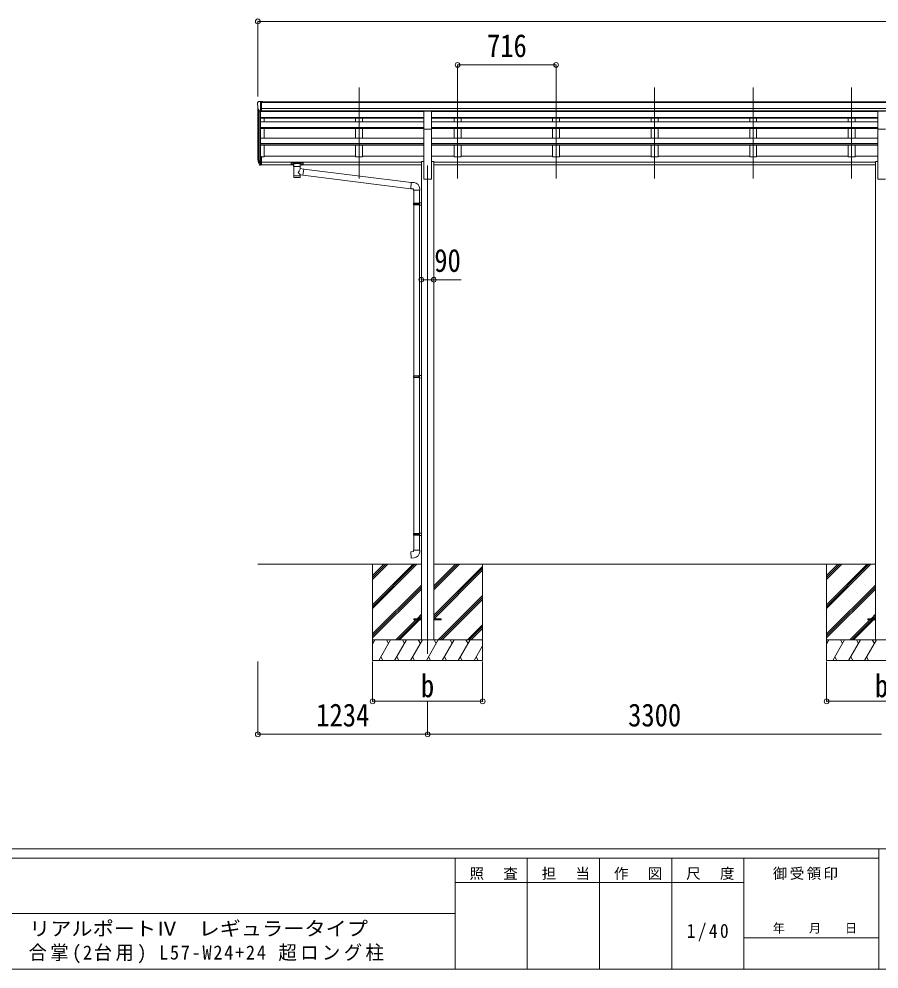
# Model space of a CAD drawing. Units: millimetres at full size. Extents: x -9783 to 33769, y -6828 to 6752.
# Drawn here: x 36 to 6287, y -6828 to 81 of the extents above; entities that cross this region are included whole.
import ezdxf
from ezdxf.enums import TextEntityAlignment as Align

# ---------------------------------------------------------------- set-up
doc = ezdxf.new("R2010")
doc.units = ezdxf.units.MM
doc.header["$LTSCALE"] = 35
doc.header["$PDMODE"] = 32
doc.header["$PDSIZE"] = 35
for name, color, linetype, lineweight in [('0-0_0', 7, 'Continuous', 9), ('0-1_本体', 4, 'Continuous', 9), ('0-2_部品', 7, 'Continuous', 9), ('0-8_PARTS2', 2, 'Continuous', 9), ('0-A_寸法', 6, 'Continuous', 9), ('F-0_240', 7, 'Continuous', 9)]:
    doc.layers.add(name, color=color, linetype=linetype, lineweight=lineweight)
doc.styles.add('ＭＳ ゴシック', font='')
doc.styles.get('ＭＳ ゴシック').set_extended_font_data('MS Gothic')

msp = doc.modelspace()

# ---------------------------------------------------------------- linework, layer by layer
at = {"layer": '0-0_0'}
for p, q in [((1772.2, -3884.99), (2961, -3884.99)), ((2606.2, -3884.99), (2606.2, -4584.99)), ((2606.2, -4179.17), (2900.38, -3884.99)), ((2606.2, -4193.31), (2914.53, -3884.99)), ((2606.2, -4207.45), (2928.67, -3884.99)), ((2606.2, -3995.32), (2716.54, -3884.99)), ((2606.2, -3981.18), (2702.39, -3884.99)), ((2606.2, -3967.03), (2688.25, -3884.99)), ((3051.4, -4070.62), (3237.04, -3884.99)), ((3051.4, -4056.48), (3222.89, -3884.99)), ((3051.4, -4042.33), (3208.75, -3884.99)), ((3051.4, -3884.99), (6261, -3884.99)), ((3051.4, -4254.46), (3406.2, -3899.67)), ((3051.4, -4268.61), (3406.2, -3913.81)), ((3053.66, -4280.49), (3406.2, -3927.95)), ((3406.2, -3884.99), (3406.2, -4584.99)), ((5906.2, -3884.99), (5906.2, -4584.99)), ((5906.2, -4179.17), (6200.38, -3884.99)), ((5906.2, -4193.31), (6214.53, -3884.99)), ((5906.2, -4207.45), (6228.67, -3884.99)), ((5906.2, -3995.32), (6016.54, -3884.99)), ((5906.2, -3981.18), (6002.39, -3884.99)), ((5906.2, -3967.03), (5988.25, -3884.99)), ((2606.2, -4391.3), (2961, -4036.5)), ((2606.2, -4405.44), (2961, -4050.64)), ((2606.2, -4419.58), (2961, -4064.78)), ((5906.2, -4391.3), (6261, -4036.5)), ((5906.2, -4405.44), (6261, -4050.64)), ((5906.2, -4419.58), (6261, -4064.78)), ((3083.01, -4434.99), (3406.2, -4111.8)), ((3097.15, -4434.99), (3406.2, -4125.94)), ((3111.3, -4434.99), (3406.2, -4140.08)), ((2929.15, -4280.49), (2961, -4248.63)), ((2943.29, -4280.49), (2961, -4262.77)), ((2957.43, -4280.49), (2961, -4276.91)), ((6229.15, -4280.49), (6261, -4248.63)), ((6243.29, -4280.49), (6261, -4262.77)), ((6257.43, -4280.49), (6261, -4276.91)), ((2774.65, -4434.99), (2920.15, -4289.49)), ((2788.79, -4434.99), (2934.29, -4289.49)), ((2802.93, -4434.99), (2948.43, -4289.49)), ((3295.15, -4434.99), (3406.2, -4323.93)), ((3309.29, -4434.99), (3406.2, -4338.07)), ((3323.43, -4434.99), (3406.2, -4352.21)), ((6074.65, -4434.99), (6220.15, -4289.49)), ((6088.79, -4434.99), (6234.29, -4289.49)), ((6102.93, -4434.99), (6248.43, -4289.49)), ((3406.2, -4434.99), (2606.2, -4434.99)), ((2606.2, -4462.49), (2622.08, -4434.99)), ((2650.95, -4584.99), (2737.55, -4434.99)), ((2722.55, -4460.97), (2707.55, -4434.99)), ((2766.42, -4584.99), (2853.02, -4434.99)), ((2838.02, -4460.97), (2823.02, -4434.99)), ((2881.89, -4584.99), (2968.49, -4434.99)), ((2953.49, -4460.97), (2938.49, -4434.99)), ((2997.36, -4584.99), (3083.96, -4434.99)), ((3068.96, -4460.97), (3053.96, -4434.99)), ((3112.83, -4584.99), (3199.43, -4434.99)), ((3184.43, -4460.97), (3169.43, -4434.99)), ((3228.3, -4584.99), (3314.9, -4434.99)), ((3284.9, -4434.99), (3299.9, -4460.97)), ((3343.77, -4584.99), (3406.2, -4476.85)), ((3400.37, -4434.99), (3406.2, -4445.09)), ((6706.2, -4434.99), (5906.2, -4434.99)), ((5906.2, -4462.49), (5922.08, -4434.99)), ((5950.95, -4584.99), (6037.55, -4434.99)), ((6022.55, -4460.97), (6007.55, -4434.99)), ((6066.42, -4584.99), (6153.02, -4434.99)), ((6138.02, -4460.97), (6123.02, -4434.99)), ((6181.89, -4584.99), (6268.49, -4434.99)), ((6253.49, -4460.97), (6238.49, -4434.99)), ((2665.95, -4559.01), (2680.95, -4584.99)), ((2781.42, -4559.01), (2796.42, -4584.99)), ((2896.89, -4559.01), (2911.89, -4584.99)), ((3012.36, -4559.01), (3027.36, -4584.99)), ((3127.83, -4559.01), (3142.83, -4584.99)), ((3243.3, -4559.01), (3258.3, -4584.99)), ((3358.77, -4559.01), (3373.77, -4584.99)), ((5965.95, -4559.01), (5980.95, -4584.99)), ((6081.42, -4559.01), (6096.42, -4584.99)), ((6196.89, -4559.01), (6211.89, -4584.99)), ((2606.2, -4584.99), (3406.2, -4584.99)), ((5906.2, -4584.99), (6706.2, -4584.99))]:
    msp.add_line(p, q, dxfattribs=at)
at = {"layer": '0-1_本体'}
for p, q in [((1798.7, -520.87), (7513.7, -520.87)), ((1798.7, -526.22), (7513.7, -526.22)), ((1772.2, -921.86), (1772.2, -557.62)), ((1776.49, -576.42), (1776.49, -946.13)), ((1786.2, -591.77), (1786.2, -964.13)), ((1792.2, -592.25), (1792.2, -919.69)), ((1792.2, -592.26), (2978.7, -592.26)), ((1798.7, -569.74), (7513.7, -569.75)), ((1798.7, -587.42), (7513.7, -587.42)), ((2978.7, -589.79), (1798.7, -589.79)), ((2483.2, -589.79), (2483.2, -592.26)), ((2533.2, -589.79), (2533.2, -592.26)), ((3033.7, -589.79), (5812.2, -589.91)), ((6278.7, -592.26), (3033.7, -592.26)), ((3199.2, -589.79), (3199.2, -592.26)), ((3249.2, -589.79), (3249.2, -592.26)), ((3915.2, -589.79), (3915.2, -592.26)), ((3965.2, -589.79), (3965.2, -592.26)), ((4631.2, -589.79), (4631.2, -592.26)), ((4681.2, -589.79), (4681.2, -592.26)), ((5347.2, -589.79), (5347.2, -592.26)), ((5397.2, -589.79), (5397.2, -592.26)), ((6278.7, -589.91), (5812.2, -589.91)), ((6063.2, -589.79), (6063.2, -592.26)), ((6113.2, -589.79), (6113.2, -592.26)), ((1792.2, -634.45), (2978.7, -634.45)), ((1792.2, -635.84), (2978.7, -635.84)), ((1792.2, -639.53), (2978.7, -639.53)), ((1792.2, -666.78), (2978.7, -666.78)), ((1817.2, -666.78), (1817.2, -639.53)), ((2483.2, -639.53), (2483.2, -666.78)), ((2533.2, -639.53), (2533.2, -666.78)), ((6278.7, -634.45), (3033.7, -634.45)), ((6278.7, -635.84), (3033.7, -635.84)), ((6278.7, -639.53), (3033.7, -639.53)), ((6278.7, -666.78), (3033.7, -666.78)), ((3199.2, -639.53), (3199.2, -666.78)), ((3249.2, -639.53), (3249.2, -666.78)), ((3915.2, -639.53), (3915.2, -666.78)), ((3965.2, -639.53), (3965.2, -666.78)), ((4631.2, -639.53), (4631.2, -666.78)), ((4681.2, -639.53), (4681.2, -666.78)), ((5347.2, -639.53), (5347.2, -666.78)), ((5397.2, -639.53), (5397.2, -666.78)), ((6063.2, -639.53), (6063.2, -666.78)), ((6113.2, -639.53), (6113.2, -666.78)), ((1792.2, -707.51), (2978.7, -707.51)), ((1792.2, -708.99), (2978.7, -708.99)), ((1792.2, -715.8), (2978.7, -715.8)), ((1817.2, -785.29), (1817.2, -715.8)), ((2483.2, -715.8), (2483.2, -785.29)), ((2533.2, -715.8), (2533.2, -785.29)), ((2978.7, -1084.99), (2978.7, -721.05)), ((6278.7, -707.51), (3033.7, -707.51)), ((6278.7, -708.99), (3033.7, -708.99)), ((6278.7, -715.8), (3033.7, -715.8)), ((3033.7, -1084.99), (3033.7, -721.05)), ((3199.2, -715.8), (3199.2, -785.29)), ((3249.2, -715.8), (3249.2, -785.29)), ((3915.2, -715.8), (3915.2, -785.29)), ((3965.2, -715.8), (3965.2, -785.29)), ((4631.2, -715.8), (4631.2, -785.29)), ((4681.2, -715.8), (4681.2, -785.29)), ((5347.2, -715.8), (5347.2, -785.29)), ((5397.2, -715.8), (5397.2, -785.29)), ((6063.2, -715.8), (6063.2, -785.29)), ((6113.2, -715.8), (6113.2, -785.29)), ((6278.7, -1084.99), (6278.7, -721.05)), ((1792.2, -785.29), (2978.7, -785.29)), ((1792.2, -824.6), (2978.7, -824.6)), ((1792.2, -826.09), (2978.7, -826.09)), ((6278.7, -785.29), (3033.7, -785.29)), ((6278.7, -824.6), (3033.7, -824.6)), ((6278.7, -826.09), (3033.7, -826.09)), ((1792.2, -835.56), (2978.7, -835.56)), ((1817.2, -920.52), (1817.2, -835.56)), ((2483.2, -835.56), (2483.2, -920.52)), ((2533.2, -835.56), (2533.2, -920.52)), ((6278.7, -835.56), (3033.7, -835.56)), ((3199.2, -835.56), (3199.2, -920.52)), ((3249.2, -835.56), (3249.2, -920.52)), ((3915.2, -835.56), (3915.2, -920.52)), ((3965.2, -835.56), (3965.2, -920.52)), ((4631.2, -835.56), (4631.2, -920.52)), ((4681.2, -835.56), (4681.2, -920.52)), ((5347.2, -835.56), (5347.2, -920.52)), ((5397.2, -835.56), (5397.2, -920.52)), ((6063.2, -835.56), (6063.2, -920.52)), ((6113.2, -835.56), (6113.2, -920.52)), ((1798.7, -920.52), (1817.2, -920.52)), ((1798.7, -960.03), (2961, -960.03)), ((1798.7, -961.41), (2961, -961.41)), ((1817.2, -915.72), (2483.2, -915.72)), ((2533.2, -920.52), (2483.2, -920.52)), ((2533.2, -915.72), (2978.7, -915.72)), ((2961, -954.99), (2978.7, -954.99)), ((2961, -954.99), (2961, -4434.99)), ((3033.7, -915.72), (3199.2, -915.72)), ((3033.7, -954.99), (3051.4, -954.99)), ((3051.4, -954.99), (3051.4, -4434.99)), ((6261, -960.03), (3051.4, -960.03)), ((6261, -961.41), (3051.4, -961.41)), ((3249.2, -920.52), (3199.2, -920.52)), ((3249.2, -915.72), (3915.2, -915.72)), ((3965.2, -920.52), (3915.2, -920.52)), ((3965.2, -915.72), (4631.2, -915.72)), ((4681.2, -920.52), (4631.2, -920.52)), ((4681.2, -915.72), (5347.2, -915.72)), ((5397.2, -920.52), (5347.2, -920.52)), ((6063.2, -915.72), (5397.2, -915.72)), ((6113.2, -920.52), (6063.2, -920.52)), ((6278.7, -915.72), (6113.2, -915.72)), ((6261, -954.99), (6278.7, -954.99)), ((6261, -954.99), (6261, -4434.99)), ((1798.7, -978.58), (2030.2, -978.58)), ((2084.2, -978.58), (2961, -978.58)), ((6261, -978.58), (3051.4, -978.58)), ((2978.7, -1084.99), (3033.7, -1084.99)), ((6278.7, -1084.99), (6333.7, -1084.99))]:
    msp.add_line(p, q, dxfattribs=at)
at = {"layer": '0-2_部品'}
for p, q in [((1770.2, -528.63), (1770.2, -529.26)), ((1777.11, -519.83), (1773.05, -525.64)), ((1780.2, -519.26), (1777.87, -519.41)), ((1780.2, -519.26), (1798.7, -519.26)), ((1792.2, -592.25), (1792.2, -519.26)), ((1798.7, -519.26), (1808.7, -519.35)), ((1798.7, -591.25), (1798.7, -519.26)), ((1808.7, -520.87), (1808.7, -519.35)), ((1784.58, -590.44), (1775.3, -574.37)), ((1792.2, -592.25), (1787, -591.93)), ((1798.7, -591.25), (1792.2, -591.25)), ((2978.7, -589.13), (3033.7, -589.13)), ((2978.7, -721.2), (2978.7, -589.13)), ((3033.7, -721.2), (3033.7, -589.13)), ((6278.7, -589.13), (6333.7, -589.13)), ((6278.7, -721.2), (6278.7, -589.13)), ((2978.7, -721.2), (3033.7, -721.2)), ((6278.7, -721.2), (6333.7, -721.2)), ((1774.6, -945.73), (1784.76, -964.9)), ((1785.77, -963.65), (1776.02, -945.24)), ((1777.18, -962.59), (1784.76, -980.07)), ((1792.2, -964.4), (1787.07, -964.4)), ((1792.2, -966.4), (1787.36, -966.4)), ((1792.2, -919.69), (1792.2, -981.57)), ((1798.7, -919.69), (1792.2, -919.69)), ((1798.7, -958), (1792.2, -958)), ((1798.7, -963.4), (1792.2, -963.4)), ((1798.7, -919.69), (1798.7, -980.76)), ((2013.7, -966.47), (2013.7, -977.23)), ((2013.7, -966.66), (2013.7, -968.2)), ((2015.7, -965.8), (2098.7, -965.8)), ((2100.7, -966.47), (2100.7, -977.23)), ((1792.2, -981.57), (1787.36, -981.57)), ((1798.7, -980.76), (1792.2, -980.76)), ((2015.7, -967.98), (2098.7, -967.98)), ((2015.7, -977.89), (2030.2, -977.89)), ((2030.2, -984.7), (2030.2, -974.42)), ((2034.3, -989.2), (2034.29, -1069.49)), ((2080.1, -1006.77), (2080.1, -989.19)), ((2105.33, -1010.68), (2080.1, -1006.77)), ((2084.2, -984.7), (2084.2, -974.42)), ((2084.2, -977.89), (2098.7, -977.89)), ((2105.33, -1010.68), (2098.31, -1055.94)), ((2105.33, -1010.68), (2887.09, -1107.48)), ((2080.12, -1069.49), (2080.1, -1052.86)), ((2080.1, -1053.12), (2098.31, -1055.94)), ((2883.08, -1153.3), (2098.31, -1055.94)), ((2907.93, -1109.3), (2887.09, -1107.48)), ((2903, -1165.05), (2949, -1165.05)), ((2905, -1165.05), (2905, -1259.05)), ((2947, -1165.05), (2947, -1256.49)), ((2949, -1165.05), (2949, -1154.13)), ((2903, -1261.05), (2904, -1259.05)), ((2903, -1261.05), (2947, -1261.05)), ((2903, -1261.05), (2903, -1269.05)), ((2903, -1269.05), (2947, -1269.05)), ((2903, -1269.05), (2904, -1271.05)), ((2904, -1259.05), (2947, -1259.05)), ((2904, -1271.05), (2947, -1271.05)), ((2905, -1271.05), (2905, -2515.23)), ((2942.53, -1261.05), (2942.1, -1259.05)), ((2945, -1256.55), (2961, -1256.07)), ((2945, -1258.55), (2945, -1256.55)), ((2945, -1258.55), (2947, -1258.55)), ((2945, -1273.55), (2945, -1271.55)), ((2945, -1273.55), (2961, -1274.02)), ((2947, -1273.6), (2947, -2512.67)), ((2961, -1256.07), (2961, -1274.02)), ((2903, -2517.23), (2904, -2515.23)), ((2903, -2517.23), (2947, -2517.23)), ((2903, -2517.23), (2903, -2525.23)), ((2903, -2525.23), (2947, -2525.23)), ((2903, -2525.23), (2904, -2527.23)), ((2904, -2515.23), (2947, -2515.23)), ((2904, -2527.23), (2947, -2527.23)), ((2905, -2527.23), (2905, -3660.39)), ((2942.53, -2517.23), (2942.1, -2515.23)), ((2945, -2512.73), (2961, -2512.26)), ((2945, -2514.73), (2945, -2512.73)), ((2945, -2514.73), (2947, -2514.73)), ((2945, -2529.73), (2945, -2527.73)), ((2945, -2529.73), (2961, -2530.2)), ((2947, -2529.79), (2947, -3657.83)), ((2961, -2512.26), (2961, -2530.2)), ((2903, -3662.39), (2904, -3660.39)), ((2904, -3660.39), (2947, -3660.39)), ((2942.53, -3662.39), (2942.1, -3660.39)), ((2945, -3657.89), (2961, -3657.42)), ((2945, -3659.89), (2945, -3657.89)), ((2945, -3659.89), (2947, -3659.89)), ((2961, -3657.42), (2961, -3675.36)), ((2903, -3662.39), (2947, -3662.39)), ((2903, -3662.39), (2903, -3670.39)), ((2903, -3670.39), (2947, -3670.39)), ((2903, -3670.39), (2904, -3672.39)), ((2904, -3672.39), (2947, -3672.39)), ((2905, -3672.39), (2905, -3782.39)), ((2945, -3674.89), (2945, -3672.89)), ((2945, -3674.89), (2961, -3675.36)), ((2947, -3674.95), (2947, -3782.39)), ((2903, -3782.39), (2949, -3782.39)), ((2903, -3792.39), (2903, -3782.39)), ((2949, -3782.39), (2949, -3793.31))]:
    msp.add_line(p, q, dxfattribs=at)
at = {"layer": '0-2_部品', "color": 4}
for p, q in [((2906.2, -4280.49), (2906.2, -4289.49)), ((2961, -4280.49), (2906.2, -4280.49)), ((3105.8, -4280.49), (3051, -4280.49)), ((6206.2, -4280.49), (6206.2, -4289.49)), ((6261, -4280.49), (6206.2, -4280.49)), ((2961, -4289.49), (2906.2, -4289.49)), ((6261, -4289.49), (6206.2, -4289.49))]:
    msp.add_line(p, q, dxfattribs=at)
at = {"layer": '0-2_部品'}
for points in [[(2013.7, -966.47), (2013.74, -966.27), (2013.83, -966.13), (2013.92, -966.04), (2014.02, -965.98), (2014.15, -965.93), (2014.44, -965.87), (2014.93, -965.83), (2015.47, -965.81), (2015.7, -965.8)], [(2098.7, -965.8), (2099.06, -965.81), (2099.59, -965.83), (2100.04, -965.88), (2100.34, -965.96), (2100.51, -966.06), (2100.63, -966.2), (2100.7, -966.38), (2100.7, -966.47)], [(2013.7, -977.23), (2013.74, -977.42), (2013.83, -977.56), (2013.92, -977.65), (2014.02, -977.71), (2014.15, -977.76), (2014.44, -977.82), (2014.93, -977.87), (2015.47, -977.89), (2015.7, -977.89)], [(2030.24, -984.64), (2030.22, -985), (2030.47, -985.96), (2030.99, -986.84), (2031.79, -987.68), (2032.9, -988.48), (2034.3, -989.2)], [(2080.1, -989.19), (2080.34, -989.09), (2081.69, -988.36), (2082.81, -987.51), (2083.56, -986.65), (2084.02, -985.75), (2084.19, -984.86)], [(2098.7, -977.89), (2099.06, -977.89), (2099.59, -977.86), (2100.04, -977.81), (2100.34, -977.73), (2100.51, -977.63), (2100.63, -977.5), (2100.7, -977.32), (2100.7, -977.23)], [(2887.09, -1107.48), (2883.08, -1153.3), (2903, -1155.05), (2903, -1165.05)], [(2942.53, -1261.05), (2942.53, -1269.05), (2942.1, -1271.05)], [(2945, -1271.55), (2947, -1271.55), (2947, -1258.55)], [(2942.53, -2517.23), (2942.53, -2525.23), (2942.1, -2527.23)], [(2945, -2527.73), (2947, -2527.73), (2947, -2514.73)], [(2945, -3672.89), (2947, -3672.89), (2947, -3659.89)], [(2942.53, -3662.39), (2942.53, -3670.39), (2942.1, -3672.39)], [(2907.93, -3838.14), (2887.09, -3839.96), (2883.08, -3794.14), (2903, -3792.39)]]:
    msp.add_lwpolyline(points, dxfattribs=at)
at = {"layer": '0-2_部品', "color": 4}
msp.add_lwpolyline([(3105.8, -4280.49), (3105.8, -4289.49), (3051, -4289.49)], dxfattribs=at)
at = {"layer": '0-2_部品'}
for centre, radius, start, end in [((1773.2, -528.63), 3, 93, 180), ((1972.2, -529.26), 202, 180, 192.90261), ((1777.93, -520.4), 1, 93.5, 145), ((1787.18, -588.94), 3, 210, 266.5), ((1860.86, -923.56), 89.07, 174.49576, 194.41188), ((1860.15, -919.28), 88.05, 177.22392, 197.21071), ((1905.42, -926.51), 133.22, 183.27987, 195.71302), ((1787.36, -963.4), 3, 210, 270), ((1787.07, -962.9), 1.5, 210, 270), ((1787.36, -978.57), 3, 210, 270), ((2904, -1154.13), 45, 0, 85), ((2904, -3793.31), 45, 275, 0)]:
    msp.add_arc(centre, radius, start, end, dxfattribs=at)
for centre, major_axis, ratio, start_param, end_param in [((2015.7, -968.2), (2, 0), 0.109601, 1.5707963, 3.1415927), ((2057.2, -974.42), (27, 0), 0.122176, 6.2831853, 9.424778), ((2057.22, -989.65), (-22.91, 0.42), 0.072511, 0.0008029, 1.5715993), ((2057.22, -991.28), (-22.91, 0.42), 0.072511, 0.0008029, 1.5715993), ((2057.19, -989.65), (22.92, 0.42), 0.07247, 4.71158, 6.2823764), ((2057.19, -991.28), (22.92, 0.42), 0.07247, 4.71158, 6.2823764), ((2057.2, -1033.31), (-22.81, -26.62), 0.234429, 1.6855472, 3.1268519), ((2059.76, -1030.67), (20.32, -22.25), 0.045535, 0.0389954, 1.3075346), ((2068.2, -984.7), (16, 0), 0.361356, 6.2636979, 6.2831853), ((2098.7, -968.2), (2, 0), 0.109601, 0, 1.5707963), ((2057.2, -1069.49), (22.92, 0), 0.101955, 3.1415499, 6.2833984), ((2057.2, -1057.05), (22.91, 0), 0.122865, 3.1415927, 6.2831853)]:
    msp.add_ellipse(centre, major_axis=major_axis, ratio=ratio, start_param=start_param, end_param=end_param, dxfattribs=at)
at = {"layer": '0-8_PARTS2'}
for p, q in [((2508.2, -1078.78), (2508.2, -416.26)), ((3224.2, -1078.78), (3224.2, -416.26)), ((3940.2, -1078.78), (3940.2, -416.26)), ((4656.2, -1078.78), (4656.2, -416.26)), ((5372.2, -1078.78), (5372.2, -416.26)), ((6088.2, -1078.78), (6088.2, -416.26)), ((3006.2, -984.99), (3006.2, -4534.99))]:
    msp.add_line(p, q, dxfattribs=at)
at = {"layer": '0-A_寸法'}
for p, q in [((1772.2, 63.37), (7540.2, 63.37)), ((1772.2, 63.37), (1772.2, -482.25)), ((3224.2, -253.25), (3224.2, -482.25)), ((3224.2, -253.25), (3940.2, -253.25)), ((3940.2, -253.25), (3940.2, -482.25)), ((2961, -1815.17), (3051, -1815.17)), ((3051, -1815.17), (3251, -1815.17)), ((1772.2, -5121.35), (1772.2, -4592.41)), ((2606.2, -4881.38), (2606.2, -4592.41)), ((3406.2, -4881.38), (3406.2, -4592.41)), ((5906.2, -4881.38), (5906.2, -4592.41)), ((2606.2, -4881.38), (3406.2, -4881.38)), ((3006.2, -5121.35), (3006.2, -4881.38)), ((5906.2, -4881.38), (6706.2, -4881.38)), ((1772.2, -5121.35), (3006.2, -5121.35)), ((3006.2, -5121.35), (6306.2, -5121.35))]:
    msp.add_line(p, q, dxfattribs=at)
for p in [(1772.2, 63.37), (3224.2, -253.25), (3940.2, -253.25), (2961, -1815.17), (3051, -1815.17), (2606.2, -4881.38), (3406.2, -4881.38), (5906.2, -4881.38), (1772.2, -5121.35), (3006.2, -5121.35)]:
    msp.add_point(p, dxfattribs=at)
at = {"layer": 'F-0_240', "color": 5}
for p, q in [((-9783.03, -5953.1), (9396.97, -5953.1)), ((6285.75, -5953.1), (6285.75, -6828.1)), ((-9783.03, -6023.1), (6285.75, -6023.1)), ((3205.75, -6023.1), (3205.75, -6828.1)), ((3730.75, -6023.1), (3730.75, -6828.1)), ((4255.75, -6023.1), (4255.75, -6828.1)), ((4780.75, -6023.1), (4780.75, -6828.1)), ((5305.75, -6023.1), (5305.75, -6828.1)), ((3205.75, -6198.1), (5305.75, -6198.1)), ((-3969.25, -6425.6), (3205.75, -6425.6)), ((5305.75, -6600.6), (6285.75, -6600.6)), ((-9783.03, -6828.1), (9396.97, -6828.1))]:
    msp.add_line(p, q, dxfattribs=at)

# ---------------------------------------------------------------- texts
at = {"layer": '0-A_寸法', "color": 7, "style": 'ＭＳ ゴシック', "width": 0.85}
for s, p in [('716', (3437.83, -246.25)), ('90', (3054.75, -1808.17)), ('b', (2958.08, -4901.38)), ('b', (6258.08, -4901.38)), ('1234', (2196.7, -5114.35)), ('3300', (4463.7, -5114.35))]:
    msp.add_text(s, height=166.8, dxfattribs=at).set_placement(p, align=Align.BOTTOM_LEFT)
at = {"layer": 'F-0_240', "style": 'ＭＳ ゴシック', "width": 1.1}
msp.add_text('リアルポートⅣ\u3000レギュラータイプ', height=102.6, dxfattribs=at).set_placement((109.35, -6616.22), align=Align.BOTTOM_LEFT)
at = {"layer": 'F-0_240', "style": 'ＭＳ ゴシック'}
msp.add_text('年\u3000\u3000月\u3000\u3000日', height=64.15, dxfattribs=at).set_placement((5515.76, -6583.1), align=Align.BOTTOM_LEFT)
at = {"layer": 'F-0_240', "attachment_point": 7, "style": 'ＭＳ ゴシック'}
for s, insert, char_height in [('\\T1.17;照\u3000査', (3310.76, -6180.6), 76.98), ('\\T1.17;担\u3000当', (3835.76, -6180.6), 76.98), ('\\T1.17;作\u3000図', (4360.75, -6180.6), 76.98), ('\\T1.17;尺\u3000度', (4885.76, -6180.6), 76.98), ('\\T1.17;御受領印', (5515.75, -6180.6), 76.98), ('\\T1.28;\\W0.9;1/40', (4890.13, -6626.85), 102.6), ('\\T1.19;\\W0.95;合掌(2台用)\\~L57-W24+24\\~超ロング柱', (105.77, -6786.55), 102.6)]:
    msp.add_mtext(s, dxfattribs=dict(at, insert=insert, char_height=char_height))

doc.saveas('drawing.dxf')
